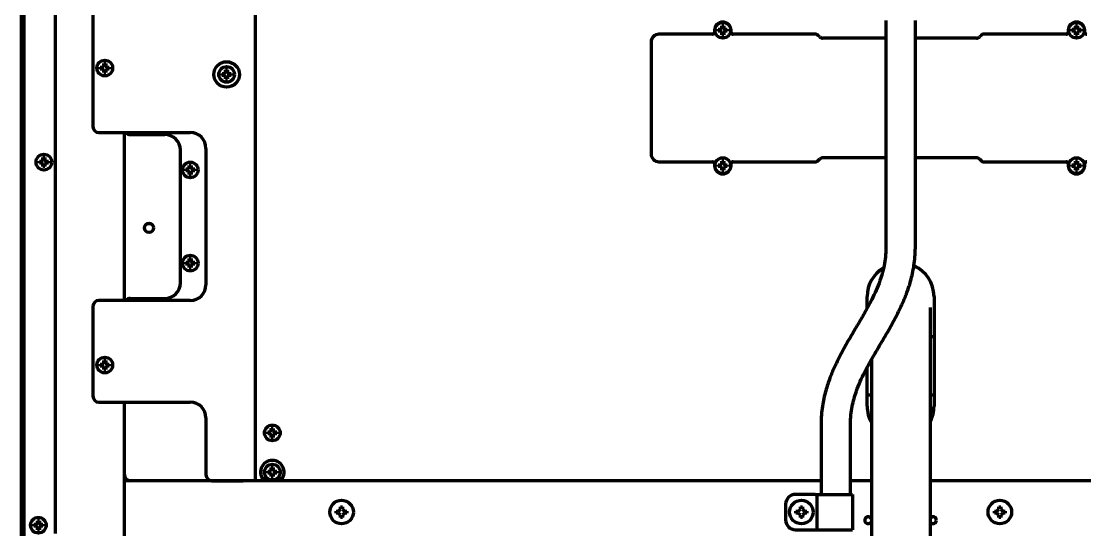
# Model space of a CAD drawing. Header units: inches. Extents: x -2898 to 7248, y 606 to 5598.
# Drawn here: x 2638 to 3179, y 4781 to 5040 of the extents above; entities that cross this region are included whole.
import ezdxf

# ---------------------------------------------------------------- set-up
doc = ezdxf.new("R2010")
doc.units = ezdxf.units.IN

msp = doc.modelspace()

# ---------------------------------------------------------------- linework, layer by layer
at = {"linetype": 'Continuous', "lineweight": 70}
for p, q in [((2756.55, 5428.85), (2756.55, 4805.55)), ((2639.05, 4764.85), (2639.05, 5334.61)), ((2655.05, 4778.68), (2655.05, 5329.53)), ((2637.55, 5081.85), (2637.55, 4595.05)), ((2638.23, 4598.05), (2638.23, 5080.85)), ((2674.05, 5045.73), (2674.05, 4985.89)), ((2990.35, 5035.05), (2990.35, 5034.05)), ((2992.25, 5035.05), (2992.25, 5035.55)), ((2992.25, 5034.55), (2992.25, 5035.05)), ((2996.85, 5035.55), (2996.85, 5035.05)), ((2996.85, 5035.05), (2996.85, 5034.55)), ((2998.75, 5034.05), (2998.75, 5035.05)), ((3170.35, 5035.05), (3170.35, 5034.05)), ((3172.25, 5035.05), (3172.25, 5035.55)), ((3172.25, 5034.55), (3172.25, 5035.05)), ((3176.85, 5035.55), (3176.85, 5035.05)), ((3176.85, 5035.05), (3176.85, 5034.55)), ((3178.75, 5034.05), (3178.75, 5035.05)), ((2958.05, 5029.05), (2958.05, 4972.05)), ((2989.35, 5033.05), (2962.05, 5033.05)), ((3041.72, 5033.05), (2999.75, 5033.05)), ((3043.96, 5031.63), (3043.13, 5032.46)), ((3077.55, 5031.05), (3045.38, 5031.05)), ((3123.72, 5031.05), (3092.55, 5031.05)), ((3125.96, 5032.46), (3125.13, 5031.63)), ((3169.35, 5033.05), (3127.38, 5033.05)), ((2677.75, 5015.81), (2677.75, 5016.31)), ((2677.75, 5015.31), (2677.75, 5015.81)), ((2682.35, 5016.31), (2682.35, 5015.81)), ((2682.35, 5015.81), (2682.35, 5015.31)), ((2739.75, 5012.55), (2739.75, 5013.05)), ((2739.75, 5012.05), (2739.75, 5012.55)), ((2744.35, 5013.05), (2744.35, 5012.55)), ((2744.35, 5012.55), (2744.35, 5012.05)), ((2677.05, 4982.89), (2723.55, 4982.89)), ((2690.05, 4897.4), (2690.05, 4982.9)), ((2693.05, 4981.89), (2710.55, 4981.89)), ((2718.55, 4906.39), (2718.55, 4973.89)), ((2731.55, 4974.89), (2731.55, 4905.39)), ((2646.75, 4967.85), (2646.75, 4968.35)), ((2651.35, 4968.35), (2651.35, 4967.85)), ((3043.13, 4968.63), (3043.96, 4969.46)), ((3077.55, 4970.05), (3045.38, 4970.05)), ((3123.72, 4970.05), (3092.55, 4970.05)), ((3125.13, 4969.46), (3125.96, 4968.63)), ((2646.75, 4967.35), (2646.75, 4967.85)), ((2651.35, 4967.85), (2651.35, 4967.35)), ((2721.25, 4963.89), (2721.25, 4964.39)), ((2721.25, 4963.39), (2721.25, 4963.89)), ((2725.85, 4964.39), (2725.85, 4963.89)), ((2725.85, 4963.89), (2725.85, 4963.39)), ((2962.05, 4968.05), (2989.35, 4968.05)), ((2990.35, 4967.05), (2990.35, 4966.05)), ((2992.25, 4966.05), (2992.25, 4966.55)), ((2992.25, 4965.55), (2992.25, 4966.05)), ((2996.85, 4966.55), (2996.85, 4966.05)), ((2996.85, 4966.05), (2996.85, 4965.55)), ((2998.75, 4966.05), (2998.75, 4967.05)), ((2999.75, 4968.05), (3041.72, 4968.05)), ((3127.38, 4968.05), (3169.35, 4968.05)), ((3170.35, 4967.05), (3170.35, 4966.05)), ((3172.25, 4966.05), (3172.25, 4966.55)), ((3172.25, 4965.55), (3172.25, 4966.05)), ((3176.85, 4966.55), (3176.85, 4966.05)), ((3176.85, 4966.05), (3176.85, 4965.55)), ((3178.75, 4966.05), (3178.75, 4967.05)), ((2721.25, 4916.39), (2721.25, 4916.89)), ((2721.25, 4915.89), (2721.25, 4916.39)), ((2725.85, 4916.89), (2725.85, 4916.39)), ((2725.85, 4916.39), (2725.85, 4915.89)), ((2693.05, 4898.39), (2710.55, 4898.39)), ((3068.05, 4893.56), (3068.05, 4899.44)), ((3102.05, 4899.44), (3102.05, 4843.44)), ((2674.05, 4894.39), (2674.05, 4848.55)), ((2723.55, 4897.39), (2677.05, 4897.39)), ((3100.2, 4848.14), (3100.2, 4893.8)), ((3100.2, 4879.05), (3102.05, 4879.05)), ((3070.2, 4867.16), (3070.2, 4848.14)), ((2677.75, 4864.47), (2677.75, 4864.97)), ((2677.75, 4863.97), (2677.75, 4864.47)), ((2682.35, 4864.97), (2682.35, 4864.47)), ((2682.35, 4864.47), (2682.35, 4863.97)), ((3068.05, 4843.44), (3068.05, 4863.18)), ((2677.05, 4845.55), (2723.55, 4845.55)), ((2690.05, 4763.75), (2690.05, 4845.55)), ((3070.2, 4849.07), (3068.05, 4849.07)), ((3070.2, 4848.14), (3070.2, 4784.06)), ((3102.04, 4849.07), (3100.2, 4849.07)), ((3100.2, 4784.06), (3100.2, 4848.14)), ((2731.55, 4837.55), (2731.55, 4808.55)), ((3044.55, 4834.55), (3044.55, 4798.55)), ((3059.55, 4798.55), (3059.55, 4834.55)), ((2763, 4829.9), (2763, 4830.4)), ((2763, 4829.4), (2763, 4829.9)), ((2767.6, 4830.4), (2767.6, 4829.9)), ((2767.6, 4829.9), (2767.6, 4829.4)), ((2762.9, 4806.7), (2760.22, 4806.7)), ((2763, 4809.9), (2763, 4810.4)), ((2763, 4809.4), (2763, 4809.9)), ((2767.6, 4810.4), (2767.6, 4809.9)), ((2767.6, 4809.9), (2767.6, 4809.4)), ((2770.37, 4806.7), (2767.7, 4806.7)), ((3044.55, 4805.4), (2690.05, 4805.4)), ((2734.55, 4805.55), (2693.05, 4805.55)), ((2734.55, 4805.55), (2750.55, 4805.55)), ((2739.05, 4805.4), (2739.05, 4805.55)), ((2756.55, 4805.55), (2750.55, 4805.55)), ((2761.01, 4805.7), (2769.58, 4805.7)), ((3070.2, 4805.4), (3059.56, 4805.4)), ((3439.84, 4805.4), (3100.19, 4805.4)), ((3041.55, 4798.55), (3031.55, 4798.55)), ((3041.55, 4798.55), (3042.55, 4798.55)), ((3042.55, 4798.55), (3044.55, 4798.55)), ((3042.55, 4780.55), (3042.55, 4798.55)), ((3044.55, 4798.55), (3058.55, 4798.55)), ((3058.55, 4798.55), (3060.55, 4798.55)), ((3060.55, 4798.55), (3060.55, 4780.55)), ((2797.8, 4789.05), (2797.8, 4790.05)), ((2797.8, 4790.05), (2798.99, 4790.05)), ((2798.99, 4790.05), (2800.05, 4791.11)), ((2800.05, 4791.11), (2800.05, 4792.3)), ((2800.05, 4792.3), (2801.05, 4792.3)), ((2801.05, 4792.3), (2801.05, 4791.11)), ((2801.05, 4791.11), (2802.11, 4790.05)), ((2802.11, 4790.05), (2803.3, 4790.05)), ((2803.3, 4790.05), (2803.3, 4789.05)), ((3026.55, 4793.55), (3026.55, 4785.55)), ((3031.8, 4789.05), (3031.8, 4790.05)), ((3031.8, 4790.05), (3032.99, 4790.05)), ((3032.99, 4790.05), (3034.05, 4791.11)), ((3034.05, 4791.11), (3034.05, 4792.3)), ((3034.05, 4792.3), (3035.05, 4792.3)), ((3035.05, 4792.3), (3035.05, 4791.11)), ((3035.05, 4791.11), (3036.11, 4790.05)), ((3036.11, 4790.05), (3037.3, 4790.05)), ((3037.3, 4790.05), (3037.3, 4789.05)), ((3132.8, 4789.05), (3132.8, 4790.05)), ((3132.8, 4790.05), (3133.99, 4790.05)), ((3133.99, 4790.05), (3135.05, 4791.11)), ((3135.05, 4791.11), (3135.05, 4792.3)), ((3135.05, 4792.3), (3136.05, 4792.3)), ((3136.05, 4792.3), (3136.05, 4791.11)), ((3136.05, 4791.11), (3137.11, 4790.05)), ((3137.11, 4790.05), (3138.3, 4790.05)), ((3138.3, 4790.05), (3138.3, 4789.05)), ((2798.99, 4789.05), (2797.8, 4789.05)), ((2800.05, 4787.99), (2798.99, 4789.05)), ((2800.05, 4786.8), (2800.05, 4787.99)), ((2801.05, 4786.8), (2800.05, 4786.8)), ((2802.11, 4789.05), (2801.05, 4787.99)), ((2801.05, 4787.99), (2801.05, 4786.8)), ((2803.3, 4789.05), (2802.11, 4789.05)), ((3032.99, 4789.05), (3031.8, 4789.05)), ((3034.05, 4787.99), (3032.99, 4789.05)), ((3034.05, 4786.8), (3034.05, 4787.99)), ((3035.05, 4786.8), (3034.05, 4786.8)), ((3036.11, 4789.05), (3035.05, 4787.99)), ((3035.05, 4787.99), (3035.05, 4786.8)), ((3037.3, 4789.05), (3036.11, 4789.05)), ((3133.99, 4789.05), (3132.8, 4789.05)), ((3135.05, 4787.99), (3133.99, 4789.05)), ((3135.05, 4786.8), (3135.05, 4787.99)), ((3136.05, 4786.8), (3135.05, 4786.8)), ((3137.11, 4789.05), (3136.05, 4787.99)), ((3136.05, 4787.99), (3136.05, 4786.8)), ((3138.3, 4789.05), (3137.11, 4789.05)), ((2643.95, 4782.85), (2643.95, 4783.35)), ((2643.95, 4782.35), (2643.95, 4782.85)), ((2648.55, 4783.35), (2648.55, 4782.85)), ((2648.55, 4782.85), (2648.55, 4782.35)), ((3031.55, 4780.55), (3041.55, 4780.55)), ((3041.55, 4780.55), (3042.55, 4780.55)), ((3042.55, 4780.55), (3044.55, 4780.55)), ((3044.55, 4780.55), (3058.55, 4780.55)), ((3058.55, 4780.55), (3060.55, 4780.55)), ((3070.2, 4784.06), (3070.2, 4716.31)), ((3100.2, 4716.31), (3100.2, 4784.06))]:
    msp.add_line(p, q, dxfattribs=at)
for centre, radius in [((2994.55, 5035.05), 4), ((3174.55, 5035.05), 4), ((2680.05, 5015.81), 4), ((2742.05, 5012.55), 6.5), ((2742.05, 5012.55), 4), ((2649.05, 4967.85), 4), ((2994.55, 4966.05), 4), ((3174.55, 4966.05), 4), ((2723.55, 4963.89), 4), ((2702.55, 4934.35), 2.35), ((2702.55, 4934.33), 2.25), ((2723.55, 4916.39), 4), ((2680.05, 4864.47), 4), ((2765.3, 4829.9), 4), ((2765.3, 4809.9), 4), ((2800.55, 4789.55), 6), ((3034.55, 4789.55), 6), ((3135.55, 4789.55), 6), ((2646.25, 4782.85), 4)]:
    msp.add_circle(centre, radius, dxfattribs=at)
for centre, radius, start, end in [((2994.55, 5035.05), 4.2, 0, 180), ((3174.55, 5035.05), 4.2, 0, 180), ((2989.35, 5034.05), 1, 270, 0), ((2999.75, 5034.05), 1, 180, 270), ((3169.35, 5034.05), 1, 270, 0), ((3179.75, 5034.05), 1, 180, 270), ((2962.05, 5029.05), 4, 90, 180), ((3041.72, 5031.05), 2, 45, 90), ((3045.38, 5033.05), 2, 225, 270), ((3123.72, 5033.05), 2, 270, 315), ((3127.38, 5031.05), 2, 90, 135), ((2677.05, 4985.89), 3, 180, 270), ((2693.05, 4984.89), 3, 221.8416, 270), ((2710.55, 4973.89), 8, 0, 90), ((2723.55, 4974.89), 8, 0, 90), ((2962.05, 4972.05), 4, 180, 270), ((3041.72, 4970.05), 2, 270, 315), ((3045.38, 4968.05), 2, 90, 135), ((3123.72, 4968.05), 2, 45, 90), ((3127.38, 4970.05), 2, 225, 270), ((2989.35, 4967.05), 1, 0, 90), ((2994.55, 4966.05), 4.2, 180, 0), ((2999.75, 4967.05), 1, 90, 180), ((3169.35, 4967.05), 1, 0, 90), ((3174.55, 4966.05), 4.2, 180, 0), ((3179.75, 4967.05), 1, 90, 180), ((3085.05, 4899.44), 17, 0, 66.3328), ((3085.05, 4899.44), 17, 121.8403, 180), ((2710.55, 4906.39), 8, 270, 0), ((2723.55, 4905.39), 8, 270, 0), ((2693.05, 4895.39), 3, 90, 138.1894), ((2677.05, 4894.39), 3, 90, 180), ((2677.05, 4848.55), 3, 180, 270), ((2723.55, 4837.55), 8, 0, 90), ((3085.05, 4843.44), 17, 180, 209.1291), ((3085.05, 4843.44), 17, 333.0197, 0), ((2765.3, 4809.9), 6, 311.4112, 228.5888), ((2693.05, 4808.55), 3, 180, 270), ((2734.55, 4808.55), 3, 180, 270), ((3031.55, 4793.55), 5, 90, 180), ((3031.55, 4785.55), 5, 180, 270), ((3068.55, 4785.4), 1.75, 19.4681, 340.5319), ((3101.55, 4785.4), 1.75, 0, 140.4844), ((3101.55, 4785.4), 1.75, 219.5156, 0)]:
    msp.add_arc(centre, radius, start, end, dxfattribs=at)
for points, knots in [([(3077.55, 5040.05), (3077.55, 5039.11), (3077.55, 5031.12), (3077.55, 5020.28), (3077.55, 5006.62), (3077.55, 4995.36), (3077.55, 4981.39), (3077.55, 4964.7), (3077.55, 4945.28), (3077.55, 4931.43), (3077.55, 4924.05)], [0, 0, 0, 0, 0.024359, 0.20648, 0.280557, 0.377434, 0.497817, 0.641706, 0.8091, 1, 1, 1, 1]), ([(3092.55, 4924.05), (3092.55, 4932.08), (3092.55, 4946.78), (3092.55, 4966.82), (3092.55, 4982.85), (3092.55, 4995.94), (3092.55, 5007.53), (3092.55, 5022.14), (3092.55, 5033), (3092.55, 5040.05)], [0, 0, 0, 0, 0.20767, 0.380342, 0.518014, 0.622248, 0.719045, 0.81765, 1, 1, 1, 1]), ([(2992.25, 5035.55), (2992.45, 5035.55), (2992.66, 5035.55), (2992.98, 5035.55), (2993.09, 5035.55), (2993.32, 5035.55), (2993.43, 5035.55), (2993.55, 5035.55)], [0, 0, 0, 0, 0.5, 0.5, 0.75, 0.75, 1, 1, 1, 1]), ([(2994.05, 5032.75), (2994.05, 5032.95), (2994.05, 5033.16), (2994.05, 5033.49), (2994.05, 5033.6), (2994.05, 5033.82), (2994.05, 5033.93), (2994.05, 5034.05)], [0, 0, 0, 0, 0.5, 0.5, 0.75, 0.75, 1, 1, 1, 1]), ([(2995.05, 5037.35), (2995.05, 5037.14), (2995.05, 5036.94), (2995.05, 5036.61), (2995.05, 5036.5), (2995.05, 5036.28), (2995.05, 5036.16), (2995.05, 5036.05)], [0, 0, 0, 0, 0.5, 0.5, 0.75, 0.75, 1, 1, 1, 1]), ([(2996.85, 5034.55), (2996.64, 5034.55), (2996.43, 5034.55), (2996.11, 5034.55), (2996, 5034.55), (2995.78, 5034.55), (2995.66, 5034.55), (2995.55, 5034.55)], [0, 0, 0, 0, 0.5, 0.5, 0.75, 0.75, 1, 1, 1, 1]), ([(3172.25, 5035.55), (3172.45, 5035.55), (3172.66, 5035.55), (3172.98, 5035.55), (3173.09, 5035.55), (3173.32, 5035.55), (3173.43, 5035.55), (3173.55, 5035.55)], [0, 0, 0, 0, 0.5, 0.5, 0.75, 0.75, 1, 1, 1, 1]), ([(3174.05, 5032.75), (3174.05, 5032.95), (3174.05, 5033.16), (3174.05, 5033.49), (3174.05, 5033.6), (3174.05, 5033.82), (3174.05, 5033.93), (3174.05, 5034.05)], [0, 0, 0, 0, 0.5, 0.5, 0.75, 0.75, 1, 1, 1, 1]), ([(3175.05, 5037.35), (3175.05, 5037.14), (3175.05, 5036.94), (3175.05, 5036.61), (3175.05, 5036.5), (3175.05, 5036.28), (3175.05, 5036.16), (3175.05, 5036.05)], [0, 0, 0, 0, 0.5, 0.5, 0.75, 0.75, 1, 1, 1, 1]), ([(3176.85, 5034.55), (3176.64, 5034.55), (3176.43, 5034.55), (3176.11, 5034.55), (3176, 5034.55), (3175.78, 5034.55), (3175.66, 5034.55), (3175.55, 5034.55)], [0, 0, 0, 0, 0.5, 0.5, 0.75, 0.75, 1, 1, 1, 1]), ([(2680.55, 5018.11), (2680.55, 5017.9), (2680.55, 5017.7), (2680.55, 5017.37), (2680.55, 5017.26), (2680.55, 5017.04), (2680.55, 5016.92), (2680.55, 5016.81)], [0, 0, 0, 0, 0.5, 0.5, 0.75, 0.75, 1, 1, 1, 1]), ([(2677.75, 5016.31), (2677.95, 5016.31), (2678.16, 5016.31), (2678.48, 5016.31), (2678.59, 5016.31), (2678.82, 5016.31), (2678.93, 5016.31), (2679.05, 5016.31)], [0, 0, 0, 0, 0.5, 0.5, 0.75, 0.75, 1, 1, 1, 1]), ([(2679.55, 5013.51), (2679.55, 5013.71), (2679.55, 5013.92), (2679.55, 5014.25), (2679.55, 5014.36), (2679.55, 5014.58), (2679.55, 5014.69), (2679.55, 5014.81)], [0, 0, 0, 0, 0.5, 0.5, 0.75, 0.75, 1, 1, 1, 1]), ([(2682.35, 5015.31), (2682.14, 5015.31), (2681.93, 5015.31), (2681.61, 5015.31), (2681.5, 5015.31), (2681.28, 5015.31), (2681.16, 5015.31), (2681.05, 5015.31)], [0, 0, 0, 0, 0.5, 0.5, 0.75, 0.75, 1, 1, 1, 1]), ([(2739.75, 5013.05), (2739.95, 5013.05), (2740.16, 5013.05), (2740.48, 5013.05), (2740.59, 5013.05), (2740.82, 5013.05), (2740.93, 5013.05), (2741.05, 5013.05)], [0, 0, 0, 0, 0.5, 0.5, 0.75, 0.75, 1, 1, 1, 1]), ([(2741.55, 5010.25), (2741.55, 5010.45), (2741.55, 5010.66), (2741.55, 5010.99), (2741.55, 5011.1), (2741.55, 5011.32), (2741.55, 5011.43), (2741.55, 5011.55)], [0, 0, 0, 0, 0.5, 0.5, 0.75, 0.75, 1, 1, 1, 1]), ([(2742.55, 5014.85), (2742.55, 5014.64), (2742.55, 5014.44), (2742.55, 5014.11), (2742.55, 5014), (2742.55, 5013.78), (2742.55, 5013.66), (2742.55, 5013.55)], [0, 0, 0, 0, 0.5, 0.5, 0.75, 0.75, 1, 1, 1, 1]), ([(2744.35, 5012.05), (2744.14, 5012.05), (2743.93, 5012.05), (2743.61, 5012.05), (2743.5, 5012.05), (2743.28, 5012.05), (2743.16, 5012.05), (2743.05, 5012.05)], [0, 0, 0, 0, 0.5, 0.5, 0.75, 0.75, 1, 1, 1, 1]), ([(2646.75, 4968.35), (2646.95, 4968.35), (2647.16, 4968.35), (2647.48, 4968.35), (2647.59, 4968.35), (2647.82, 4968.35), (2647.93, 4968.35), (2648.05, 4968.35)], [0, 0, 0, 0, 0.5, 0.5, 0.75, 0.75, 1, 1, 1, 1]), ([(2649.55, 4970.15), (2649.55, 4969.94), (2649.55, 4969.74), (2649.55, 4969.41), (2649.55, 4969.3), (2649.55, 4969.08), (2649.55, 4968.96), (2649.55, 4968.85)], [0, 0, 0, 0, 0.5, 0.5, 0.75, 0.75, 1, 1, 1, 1]), ([(2995.05, 4968.35), (2995.05, 4968.14), (2995.05, 4967.94), (2995.05, 4967.61), (2995.05, 4967.5), (2995.05, 4967.28), (2995.05, 4967.16), (2995.05, 4967.05)], [0, 0, 0, 0, 0.5, 0.5, 0.75, 0.75, 1, 1, 1, 1]), ([(3175.05, 4968.35), (3175.05, 4968.14), (3175.05, 4967.94), (3175.05, 4967.61), (3175.05, 4967.5), (3175.05, 4967.28), (3175.05, 4967.16), (3175.05, 4967.05)], [0, 0, 0, 0, 0.5, 0.5, 0.75, 0.75, 1, 1, 1, 1]), ([(2648.55, 4965.55), (2648.55, 4965.75), (2648.55, 4965.96), (2648.55, 4966.29), (2648.55, 4966.4), (2648.55, 4966.62), (2648.55, 4966.73), (2648.55, 4966.85)], [0, 0, 0, 0, 0.5, 0.5, 0.75, 0.75, 1, 1, 1, 1]), ([(2651.35, 4967.35), (2651.14, 4967.35), (2650.93, 4967.35), (2650.61, 4967.35), (2650.5, 4967.35), (2650.28, 4967.35), (2650.16, 4967.35), (2650.05, 4967.35)], [0, 0, 0, 0, 0.5, 0.5, 0.75, 0.75, 1, 1, 1, 1]), ([(2721.25, 4964.39), (2721.45, 4964.39), (2721.66, 4964.39), (2721.98, 4964.39), (2722.09, 4964.39), (2722.32, 4964.39), (2722.43, 4964.39), (2722.55, 4964.39)], [0, 0, 0, 0, 0.5, 0.5, 0.75, 0.75, 1, 1, 1, 1]), ([(2723.05, 4961.59), (2723.05, 4961.79), (2723.05, 4962), (2723.05, 4962.32), (2723.05, 4962.43), (2723.05, 4962.66), (2723.05, 4962.77), (2723.05, 4962.89)], [0, 0, 0, 0, 0.5, 0.5, 0.75, 0.75, 1, 1, 1, 1]), ([(2724.05, 4966.19), (2724.05, 4965.98), (2724.05, 4965.77), (2724.05, 4965.45), (2724.05, 4965.34), (2724.05, 4965.12), (2724.05, 4965), (2724.05, 4964.89)], [0, 0, 0, 0, 0.5, 0.5, 0.75, 0.75, 1, 1, 1, 1]), ([(2725.85, 4963.39), (2725.64, 4963.39), (2725.43, 4963.39), (2725.11, 4963.39), (2725, 4963.39), (2724.78, 4963.39), (2724.66, 4963.39), (2724.55, 4963.39)], [0, 0, 0, 0, 0.5, 0.5, 0.75, 0.75, 1, 1, 1, 1]), ([(2992.25, 4966.55), (2992.45, 4966.55), (2992.66, 4966.55), (2992.98, 4966.55), (2993.09, 4966.55), (2993.32, 4966.55), (2993.43, 4966.55), (2993.55, 4966.55)], [0, 0, 0, 0, 0.5, 0.5, 0.75, 0.75, 1, 1, 1, 1]), ([(2994.05, 4963.75), (2994.05, 4963.95), (2994.05, 4964.16), (2994.05, 4964.49), (2994.05, 4964.6), (2994.05, 4964.82), (2994.05, 4964.93), (2994.05, 4965.05)], [0, 0, 0, 0, 0.5, 0.5, 0.75, 0.75, 1, 1, 1, 1]), ([(2996.85, 4965.55), (2996.64, 4965.55), (2996.43, 4965.55), (2996.11, 4965.55), (2996, 4965.55), (2995.78, 4965.55), (2995.66, 4965.55), (2995.55, 4965.55)], [0, 0, 0, 0, 0.5, 0.5, 0.75, 0.75, 1, 1, 1, 1]), ([(3172.25, 4966.55), (3172.45, 4966.55), (3172.66, 4966.55), (3172.98, 4966.55), (3173.09, 4966.55), (3173.32, 4966.55), (3173.43, 4966.55), (3173.55, 4966.55)], [0, 0, 0, 0, 0.5, 0.5, 0.75, 0.75, 1, 1, 1, 1]), ([(3174.05, 4963.75), (3174.05, 4963.95), (3174.05, 4964.16), (3174.05, 4964.49), (3174.05, 4964.6), (3174.05, 4964.82), (3174.05, 4964.93), (3174.05, 4965.05)], [0, 0, 0, 0, 0.5, 0.5, 0.75, 0.75, 1, 1, 1, 1]), ([(3176.85, 4965.55), (3176.64, 4965.55), (3176.43, 4965.55), (3176.11, 4965.55), (3176, 4965.55), (3175.78, 4965.55), (3175.66, 4965.55), (3175.55, 4965.55)], [0, 0, 0, 0, 0.5, 0.5, 0.75, 0.75, 1, 1, 1, 1]), ([(3077.55, 4924.05), (3077.52, 4921.03), (3076.98, 4915.4), (3074.42, 4906.56), (3070.75, 4898.35), (3066.65, 4890.86), (3063.01, 4884.65), (3059.8, 4879.25), (3056.83, 4874.09), (3054, 4868.88), (3051.37, 4863.51), (3048.91, 4857.63), (3046.71, 4851.05), (3045, 4843.22), (3044.57, 4837.57), (3044.55, 4834.55)], [0, 0, 0, 0, 0.090672, 0.172799, 0.282018, 0.37132, 0.441634, 0.509417, 0.569443, 0.629239, 0.695141, 0.755882, 0.826946, 0.908835, 1, 1, 1, 1]), ([(3059.55, 4834.55), (3059.58, 4837.57), (3060.11, 4843.19), (3062.67, 4852.03), (3066.35, 4860.25), (3070.45, 4867.73), (3074.09, 4873.94), (3077.29, 4879.34), (3080.27, 4884.51), (3083.09, 4889.72), (3085.72, 4895.09), (3088.18, 4900.97), (3090.38, 4907.55), (3092.09, 4915.38), (3092.52, 4921.03), (3092.55, 4924.05)], [0, 0, 0, 0, 0.090672, 0.172799, 0.282018, 0.37132, 0.441634, 0.509417, 0.569443, 0.629239, 0.695141, 0.755882, 0.826946, 0.908835, 1, 1, 1, 1]), ([(2721.25, 4916.89), (2721.45, 4916.89), (2721.66, 4916.89), (2721.98, 4916.89), (2722.09, 4916.89), (2722.32, 4916.89), (2722.43, 4916.89), (2722.55, 4916.89)], [0, 0, 0, 0, 0.5, 0.5, 0.75, 0.75, 1, 1, 1, 1]), ([(2723.05, 4914.09), (2723.05, 4914.29), (2723.05, 4914.5), (2723.05, 4914.83), (2723.05, 4914.94), (2723.05, 4915.16), (2723.05, 4915.27), (2723.05, 4915.39)], [0, 0, 0, 0, 0.5, 0.5, 0.75, 0.75, 1, 1, 1, 1]), ([(2724.05, 4918.69), (2724.05, 4918.48), (2724.05, 4918.28), (2724.05, 4917.95), (2724.05, 4917.84), (2724.05, 4917.62), (2724.05, 4917.5), (2724.05, 4917.39)], [0, 0, 0, 0, 0.5, 0.5, 0.75, 0.75, 1, 1, 1, 1]), ([(2725.85, 4915.89), (2725.64, 4915.89), (2725.43, 4915.89), (2725.11, 4915.89), (2725, 4915.89), (2724.78, 4915.89), (2724.66, 4915.89), (2724.55, 4915.89)], [0, 0, 0, 0, 0.5, 0.5, 0.75, 0.75, 1, 1, 1, 1]), ([(2680.55, 4866.77), (2680.55, 4866.56), (2680.55, 4866.36), (2680.55, 4866.03), (2680.55, 4865.92), (2680.55, 4865.7), (2680.55, 4865.58), (2680.55, 4865.47)], [0, 0, 0, 0, 0.5, 0.5, 0.75, 0.75, 1, 1, 1, 1]), ([(2677.75, 4864.97), (2677.95, 4864.97), (2678.16, 4864.97), (2678.48, 4864.97), (2678.59, 4864.97), (2678.82, 4864.97), (2678.93, 4864.97), (2679.05, 4864.97)], [0, 0, 0, 0, 0.5, 0.5, 0.75, 0.75, 1, 1, 1, 1]), ([(2679.55, 4862.17), (2679.55, 4862.37), (2679.55, 4862.58), (2679.55, 4862.91), (2679.55, 4863.02), (2679.55, 4863.24), (2679.55, 4863.35), (2679.55, 4863.47)], [0, 0, 0, 0, 0.5, 0.5, 0.75, 0.75, 1, 1, 1, 1]), ([(2682.35, 4863.97), (2682.14, 4863.97), (2681.93, 4863.97), (2681.61, 4863.97), (2681.5, 4863.97), (2681.28, 4863.97), (2681.16, 4863.97), (2681.05, 4863.97)], [0, 0, 0, 0, 0.5, 0.5, 0.75, 0.75, 1, 1, 1, 1]), ([(2763, 4830.4), (2763.2, 4830.4), (2763.41, 4830.4), (2763.73, 4830.4), (2763.84, 4830.4), (2764.07, 4830.4), (2764.18, 4830.4), (2764.3, 4830.4)], [0, 0, 0, 0, 0.5, 0.5, 0.75, 0.75, 1, 1, 1, 1]), ([(2764.8, 4827.6), (2764.8, 4827.8), (2764.8, 4828.01), (2764.8, 4828.34), (2764.8, 4828.45), (2764.8, 4828.67), (2764.8, 4828.78), (2764.8, 4828.9)], [0, 0, 0, 0, 0.5, 0.5, 0.75, 0.75, 1, 1, 1, 1]), ([(2765.8, 4832.2), (2765.8, 4831.99), (2765.8, 4831.79), (2765.8, 4831.46), (2765.8, 4831.35), (2765.8, 4831.13), (2765.8, 4831.01), (2765.8, 4830.9)], [0, 0, 0, 0, 0.5, 0.5, 0.75, 0.75, 1, 1, 1, 1]), ([(2767.6, 4829.4), (2767.39, 4829.4), (2767.18, 4829.4), (2766.86, 4829.4), (2766.75, 4829.4), (2766.53, 4829.4), (2766.41, 4829.4), (2766.3, 4829.4)], [0, 0, 0, 0, 0.5, 0.5, 0.75, 0.75, 1, 1, 1, 1]), ([(2765.8, 4812.2), (2765.8, 4811.99), (2765.8, 4811.79), (2765.8, 4811.46), (2765.8, 4811.35), (2765.8, 4811.13), (2765.8, 4811.01), (2765.8, 4810.9)], [0, 0, 0, 0, 0.5, 0.5, 0.75, 0.75, 1, 1, 1, 1]), ([(2763, 4810.4), (2763.2, 4810.4), (2763.41, 4810.4), (2763.73, 4810.4), (2763.84, 4810.4), (2764.07, 4810.4), (2764.18, 4810.4), (2764.3, 4810.4)], [0, 0, 0, 0, 0.5, 0.5, 0.75, 0.75, 1, 1, 1, 1]), ([(2764.8, 4807.6), (2764.8, 4807.8), (2764.8, 4808.01), (2764.8, 4808.34), (2764.8, 4808.45), (2764.8, 4808.67), (2764.8, 4808.78), (2764.8, 4808.9)], [0, 0, 0, 0, 0.5, 0.5, 0.75, 0.75, 1, 1, 1, 1]), ([(2767.6, 4809.4), (2767.39, 4809.4), (2767.18, 4809.4), (2766.86, 4809.4), (2766.75, 4809.4), (2766.53, 4809.4), (2766.41, 4809.4), (2766.3, 4809.4)], [0, 0, 0, 0, 0.5, 0.5, 0.75, 0.75, 1, 1, 1, 1]), ([(2646.75, 4785.15), (2646.75, 4784.94), (2646.75, 4784.74), (2646.75, 4784.41), (2646.75, 4784.3), (2646.75, 4784.08), (2646.75, 4783.96), (2646.75, 4783.85)], [0, 0, 0, 0, 0.5, 0.5, 0.75, 0.75, 1, 1, 1, 1]), ([(2643.95, 4783.35), (2644.15, 4783.35), (2644.36, 4783.35), (2644.68, 4783.35), (2644.79, 4783.35), (2645.02, 4783.35), (2645.13, 4783.35), (2645.25, 4783.35)], [0, 0, 0, 0, 0.5, 0.5, 0.75, 0.75, 1, 1, 1, 1]), ([(2645.75, 4780.55), (2645.75, 4780.75), (2645.75, 4780.96), (2645.75, 4781.29), (2645.75, 4781.4), (2645.75, 4781.62), (2645.75, 4781.73), (2645.75, 4781.85)], [0, 0, 0, 0, 0.5, 0.5, 0.75, 0.75, 1, 1, 1, 1]), ([(2648.55, 4782.35), (2648.34, 4782.35), (2648.13, 4782.35), (2647.81, 4782.35), (2647.7, 4782.35), (2647.48, 4782.35), (2647.36, 4782.35), (2647.25, 4782.35)], [0, 0, 0, 0, 0.5, 0.5, 0.75, 0.75, 1, 1, 1, 1])]:
    msp.add_open_spline(points, degree=3, knots=knots, dxfattribs=at)
for points in [[(2993.55, 5034.55), (2993.49, 5034.55), (2993.38, 5034.55), (2993.22, 5034.55), (2993.06, 5034.55), (2992.91, 5034.55), (2992.76, 5034.55), (2992.6, 5034.55), (2992.43, 5034.55), (2992.31, 5034.55), (2992.25, 5034.55)], [(2993.55, 5035.55), (2993.57, 5035.57), (2993.62, 5035.62), (2993.69, 5035.69), (2993.76, 5035.76), (2993.83, 5035.83), (2993.9, 5035.9), (2993.98, 5035.98), (2994.02, 5036.02), (2994.05, 5036.05)], [(2994.05, 5034.05), (2994.02, 5034.07), (2993.97, 5034.12), (2993.9, 5034.2), (2993.82, 5034.27), (2993.75, 5034.34), (2993.68, 5034.41), (2993.62, 5034.48), (2993.57, 5034.52), (2993.55, 5034.55)], [(2994.05, 5036.05), (2994.05, 5036.1), (2994.05, 5036.21), (2994.05, 5036.37), (2994.05, 5036.53), (2994.05, 5036.69), (2994.05, 5036.84), (2994.05, 5036.99), (2994.05, 5037.16), (2994.05, 5037.28), (2994.05, 5037.35)], [(2994.05, 5037.35), (2994.21, 5037.35), (2994.55, 5037.35), (2994.88, 5037.35), (2995.05, 5037.35)], [(2995.05, 5036.05), (2995.07, 5036.02), (2995.12, 5035.97), (2995.2, 5035.9), (2995.27, 5035.83), (2995.34, 5035.75), (2995.41, 5035.69), (2995.48, 5035.62), (2995.52, 5035.57), (2995.55, 5035.55)], [(2995.55, 5034.55), (2995.52, 5034.52), (2995.48, 5034.48), (2995.4, 5034.41), (2995.33, 5034.33), (2995.26, 5034.26), (2995.19, 5034.19), (2995.12, 5034.12), (2995.07, 5034.07), (2995.05, 5034.05)], [(2995.05, 5034.05), (2995.05, 5033.99), (2995.05, 5033.89), (2995.05, 5033.72), (2995.05, 5033.56), (2995.05, 5033.41), (2995.05, 5033.26), (2995.05, 5033.1), (2995.05, 5032.93), (2995.05, 5032.81), (2995.05, 5032.75)], [(2995.55, 5035.55), (2995.6, 5035.55), (2995.71, 5035.55), (2995.87, 5035.55), (2996.03, 5035.55), (2996.19, 5035.55), (2996.34, 5035.55), (2996.49, 5035.55), (2996.66, 5035.55), (2996.78, 5035.55), (2996.85, 5035.55)], [(3173.55, 5034.55), (3173.49, 5034.55), (3173.38, 5034.55), (3173.22, 5034.55), (3173.06, 5034.55), (3172.91, 5034.55), (3172.76, 5034.55), (3172.6, 5034.55), (3172.43, 5034.55), (3172.31, 5034.55), (3172.25, 5034.55)], [(3173.55, 5035.55), (3173.57, 5035.57), (3173.62, 5035.62), (3173.69, 5035.69), (3173.76, 5035.76), (3173.83, 5035.83), (3173.9, 5035.9), (3173.98, 5035.98), (3174.02, 5036.02), (3174.05, 5036.05)], [(3174.05, 5034.05), (3174.02, 5034.07), (3173.97, 5034.12), (3173.9, 5034.2), (3173.82, 5034.27), (3173.75, 5034.34), (3173.68, 5034.41), (3173.62, 5034.48), (3173.57, 5034.52), (3173.55, 5034.55)], [(3174.05, 5036.05), (3174.05, 5036.1), (3174.05, 5036.21), (3174.05, 5036.37), (3174.05, 5036.53), (3174.05, 5036.69), (3174.05, 5036.84), (3174.05, 5036.99), (3174.05, 5037.16), (3174.05, 5037.28), (3174.05, 5037.35)], [(3174.05, 5037.35), (3174.21, 5037.35), (3174.55, 5037.35), (3174.88, 5037.35), (3175.05, 5037.35)], [(3175.05, 5036.05), (3175.07, 5036.02), (3175.12, 5035.97), (3175.2, 5035.9), (3175.27, 5035.83), (3175.34, 5035.75), (3175.41, 5035.69), (3175.48, 5035.62), (3175.52, 5035.57), (3175.55, 5035.55)], [(3175.55, 5034.55), (3175.52, 5034.52), (3175.48, 5034.48), (3175.4, 5034.41), (3175.33, 5034.33), (3175.26, 5034.26), (3175.19, 5034.19), (3175.12, 5034.12), (3175.07, 5034.07), (3175.05, 5034.05)], [(3175.05, 5034.05), (3175.05, 5033.99), (3175.05, 5033.89), (3175.05, 5033.72), (3175.05, 5033.56), (3175.05, 5033.41), (3175.05, 5033.26), (3175.05, 5033.1), (3175.05, 5032.93), (3175.05, 5032.81), (3175.05, 5032.75)], [(3175.55, 5035.55), (3175.6, 5035.55), (3175.71, 5035.55), (3175.87, 5035.55), (3176.03, 5035.55), (3176.19, 5035.55), (3176.34, 5035.55), (3176.49, 5035.55), (3176.66, 5035.55), (3176.78, 5035.55), (3176.85, 5035.55)], [(2995.05, 5032.75), (2994.88, 5032.75), (2994.55, 5032.75), (2994.21, 5032.75), (2994.05, 5032.75)], [(3175.05, 5032.75), (3174.88, 5032.75), (3174.55, 5032.75), (3174.21, 5032.75), (3174.05, 5032.75)], [(2679.55, 5016.81), (2679.55, 5016.86), (2679.55, 5016.97), (2679.55, 5017.13), (2679.55, 5017.29), (2679.55, 5017.45), (2679.55, 5017.6), (2679.55, 5017.75), (2679.55, 5017.92), (2679.55, 5018.04), (2679.55, 5018.11)], [(2679.55, 5018.11), (2679.71, 5018.11), (2680.05, 5018.11), (2680.38, 5018.11), (2680.55, 5018.11)], [(2679.05, 5015.31), (2678.99, 5015.31), (2678.88, 5015.31), (2678.72, 5015.31), (2678.56, 5015.31), (2678.41, 5015.31), (2678.26, 5015.31), (2678.1, 5015.31), (2677.93, 5015.31), (2677.81, 5015.31), (2677.75, 5015.31)], [(2679.05, 5016.31), (2679.07, 5016.33), (2679.12, 5016.38), (2679.19, 5016.45), (2679.26, 5016.52), (2679.33, 5016.59), (2679.4, 5016.66), (2679.48, 5016.74), (2679.52, 5016.78), (2679.55, 5016.81)], [(2679.55, 5014.81), (2679.52, 5014.83), (2679.47, 5014.89), (2679.4, 5014.96), (2679.32, 5015.03), (2679.25, 5015.1), (2679.18, 5015.17), (2679.12, 5015.24), (2679.07, 5015.28), (2679.05, 5015.31)], [(2680.55, 5013.51), (2680.38, 5013.51), (2680.05, 5013.51), (2679.71, 5013.51), (2679.55, 5013.51)], [(2680.55, 5016.81), (2680.57, 5016.78), (2680.62, 5016.73), (2680.7, 5016.66), (2680.77, 5016.59), (2680.84, 5016.51), (2680.91, 5016.45), (2680.98, 5016.38), (2681.02, 5016.33), (2681.05, 5016.31)], [(2681.05, 5015.31), (2681.02, 5015.28), (2680.98, 5015.24), (2680.9, 5015.17), (2680.83, 5015.09), (2680.76, 5015.02), (2680.69, 5014.95), (2680.62, 5014.88), (2680.57, 5014.83), (2680.55, 5014.81)], [(2680.55, 5014.81), (2680.55, 5014.75), (2680.55, 5014.65), (2680.55, 5014.48), (2680.55, 5014.32), (2680.55, 5014.17), (2680.55, 5014.02), (2680.55, 5013.86), (2680.55, 5013.7), (2680.55, 5013.57), (2680.55, 5013.51)], [(2681.05, 5016.31), (2681.1, 5016.31), (2681.21, 5016.31), (2681.37, 5016.31), (2681.53, 5016.31), (2681.69, 5016.31), (2681.84, 5016.31), (2681.99, 5016.31), (2682.16, 5016.31), (2682.28, 5016.31), (2682.35, 5016.31)], [(2741.05, 5012.05), (2740.99, 5012.05), (2740.88, 5012.05), (2740.72, 5012.05), (2740.56, 5012.05), (2740.41, 5012.05), (2740.26, 5012.05), (2740.1, 5012.05), (2739.93, 5012.05), (2739.81, 5012.05), (2739.75, 5012.05)], [(2741.05, 5013.05), (2741.07, 5013.07), (2741.12, 5013.12), (2741.19, 5013.19), (2741.26, 5013.26), (2741.33, 5013.33), (2741.4, 5013.4), (2741.48, 5013.48), (2741.52, 5013.52), (2741.55, 5013.55)], [(2741.55, 5011.55), (2741.52, 5011.57), (2741.47, 5011.63), (2741.4, 5011.7), (2741.32, 5011.77), (2741.25, 5011.84), (2741.18, 5011.91), (2741.12, 5011.98), (2741.07, 5012.02), (2741.05, 5012.05)], [(2741.55, 5013.55), (2741.55, 5013.6), (2741.55, 5013.71), (2741.55, 5013.87), (2741.55, 5014.03), (2741.55, 5014.19), (2741.55, 5014.34), (2741.55, 5014.49), (2741.55, 5014.66), (2741.55, 5014.78), (2741.55, 5014.85)], [(2741.55, 5014.85), (2741.71, 5014.85), (2742.05, 5014.85), (2742.38, 5014.85), (2742.55, 5014.85)], [(2742.55, 5013.55), (2742.57, 5013.52), (2742.62, 5013.47), (2742.7, 5013.4), (2742.77, 5013.33), (2742.84, 5013.25), (2742.91, 5013.19), (2742.98, 5013.12), (2743.02, 5013.07), (2743.05, 5013.05)], [(2743.05, 5012.05), (2743.02, 5012.02), (2742.98, 5011.98), (2742.9, 5011.91), (2742.83, 5011.83), (2742.76, 5011.76), (2742.69, 5011.69), (2742.62, 5011.62), (2742.57, 5011.57), (2742.55, 5011.55)], [(2742.55, 5011.55), (2742.55, 5011.49), (2742.55, 5011.39), (2742.55, 5011.22), (2742.55, 5011.06), (2742.55, 5010.91), (2742.55, 5010.76), (2742.55, 5010.6), (2742.55, 5010.44), (2742.55, 5010.31), (2742.55, 5010.25)], [(2743.05, 5013.05), (2743.1, 5013.05), (2743.21, 5013.05), (2743.37, 5013.05), (2743.53, 5013.05), (2743.69, 5013.05), (2743.84, 5013.05), (2743.99, 5013.05), (2744.16, 5013.05), (2744.28, 5013.05), (2744.35, 5013.05)], [(2742.55, 5010.25), (2742.38, 5010.25), (2742.05, 5010.25), (2741.71, 5010.25), (2741.55, 5010.25)], [(2648.05, 4968.35), (2648.07, 4968.37), (2648.12, 4968.42), (2648.19, 4968.49), (2648.26, 4968.56), (2648.33, 4968.63), (2648.4, 4968.7), (2648.48, 4968.78), (2648.52, 4968.82), (2648.55, 4968.85)], [(2648.55, 4968.85), (2648.55, 4968.9), (2648.55, 4969.01), (2648.55, 4969.17), (2648.55, 4969.33), (2648.55, 4969.49), (2648.55, 4969.64), (2648.55, 4969.79), (2648.55, 4969.96), (2648.55, 4970.08), (2648.55, 4970.15)], [(2648.55, 4970.15), (2648.71, 4970.15), (2649.05, 4970.15), (2649.38, 4970.15), (2649.55, 4970.15)], [(2649.55, 4968.85), (2649.57, 4968.82), (2649.62, 4968.77), (2649.7, 4968.7), (2649.77, 4968.63), (2649.84, 4968.55), (2649.91, 4968.49), (2649.98, 4968.42), (2650.02, 4968.37), (2650.05, 4968.35)], [(2650.05, 4968.35), (2650.1, 4968.35), (2650.21, 4968.35), (2650.37, 4968.35), (2650.53, 4968.35), (2650.69, 4968.35), (2650.84, 4968.35), (2650.99, 4968.35), (2651.16, 4968.35), (2651.28, 4968.35), (2651.35, 4968.35)], [(2994.05, 4967.05), (2994.05, 4967.1), (2994.05, 4967.21), (2994.05, 4967.37), (2994.05, 4967.53), (2994.05, 4967.69), (2994.05, 4967.84), (2994.05, 4967.99), (2994.05, 4968.16), (2994.05, 4968.28), (2994.05, 4968.35)], [(2994.05, 4968.35), (2994.21, 4968.35), (2994.55, 4968.35), (2994.88, 4968.35), (2995.05, 4968.35)], [(3174.05, 4967.05), (3174.05, 4967.1), (3174.05, 4967.21), (3174.05, 4967.37), (3174.05, 4967.53), (3174.05, 4967.69), (3174.05, 4967.84), (3174.05, 4967.99), (3174.05, 4968.16), (3174.05, 4968.28), (3174.05, 4968.35)], [(3174.05, 4968.35), (3174.21, 4968.35), (3174.55, 4968.35), (3174.88, 4968.35), (3175.05, 4968.35)], [(2648.05, 4967.35), (2647.99, 4967.35), (2647.88, 4967.35), (2647.72, 4967.35), (2647.56, 4967.35), (2647.41, 4967.35), (2647.26, 4967.35), (2647.1, 4967.35), (2646.93, 4967.35), (2646.81, 4967.35), (2646.75, 4967.35)], [(2648.55, 4966.85), (2648.52, 4966.87), (2648.47, 4966.93), (2648.4, 4967), (2648.32, 4967.07), (2648.25, 4967.14), (2648.18, 4967.21), (2648.12, 4967.28), (2648.07, 4967.32), (2648.05, 4967.35)], [(2649.55, 4965.55), (2649.38, 4965.55), (2649.05, 4965.55), (2648.71, 4965.55), (2648.55, 4965.55)], [(2650.05, 4967.35), (2650.02, 4967.32), (2649.98, 4967.28), (2649.9, 4967.21), (2649.83, 4967.13), (2649.76, 4967.06), (2649.69, 4966.99), (2649.62, 4966.92), (2649.57, 4966.87), (2649.55, 4966.85)], [(2649.55, 4966.85), (2649.55, 4966.79), (2649.55, 4966.69), (2649.55, 4966.52), (2649.55, 4966.36), (2649.55, 4966.21), (2649.55, 4966.06), (2649.55, 4965.9), (2649.55, 4965.74), (2649.55, 4965.61), (2649.55, 4965.55)], [(2722.55, 4963.39), (2722.49, 4963.39), (2722.38, 4963.39), (2722.22, 4963.39), (2722.06, 4963.39), (2721.91, 4963.39), (2721.76, 4963.39), (2721.6, 4963.39), (2721.43, 4963.39), (2721.31, 4963.39), (2721.25, 4963.39)], [(2722.55, 4964.39), (2722.57, 4964.41), (2722.62, 4964.46), (2722.69, 4964.53), (2722.76, 4964.6), (2722.83, 4964.67), (2722.9, 4964.74), (2722.98, 4964.82), (2723.02, 4964.86), (2723.05, 4964.89)], [(2723.05, 4962.89), (2723.02, 4962.91), (2722.97, 4962.96), (2722.9, 4963.04), (2722.82, 4963.11), (2722.75, 4963.18), (2722.68, 4963.25), (2722.62, 4963.32), (2722.57, 4963.36), (2722.55, 4963.39)], [(2723.05, 4964.89), (2723.05, 4964.94), (2723.05, 4965.05), (2723.05, 4965.21), (2723.05, 4965.37), (2723.05, 4965.52), (2723.05, 4965.68), (2723.05, 4965.83), (2723.05, 4966), (2723.05, 4966.12), (2723.05, 4966.19)], [(2723.05, 4966.19), (2723.21, 4966.19), (2723.55, 4966.19), (2723.88, 4966.19), (2724.05, 4966.19)], [(2724.05, 4964.89), (2724.07, 4964.86), (2724.12, 4964.81), (2724.2, 4964.74), (2724.27, 4964.66), (2724.34, 4964.59), (2724.41, 4964.52), (2724.48, 4964.46), (2724.52, 4964.41), (2724.55, 4964.39)], [(2724.55, 4963.39), (2724.52, 4963.36), (2724.48, 4963.32), (2724.4, 4963.24), (2724.33, 4963.17), (2724.26, 4963.1), (2724.19, 4963.03), (2724.12, 4962.96), (2724.07, 4962.91), (2724.05, 4962.89)], [(2724.05, 4962.89), (2724.05, 4962.83), (2724.05, 4962.72), (2724.05, 4962.56), (2724.05, 4962.4), (2724.05, 4962.25), (2724.05, 4962.1), (2724.05, 4961.94), (2724.05, 4961.77), (2724.05, 4961.65), (2724.05, 4961.59)], [(2724.55, 4964.39), (2724.6, 4964.39), (2724.71, 4964.39), (2724.87, 4964.39), (2725.03, 4964.39), (2725.19, 4964.39), (2725.34, 4964.39), (2725.49, 4964.39), (2725.66, 4964.39), (2725.78, 4964.39), (2725.85, 4964.39)], [(2993.55, 4965.55), (2993.49, 4965.55), (2993.38, 4965.55), (2993.22, 4965.55), (2993.06, 4965.55), (2992.91, 4965.55), (2992.76, 4965.55), (2992.6, 4965.55), (2992.43, 4965.55), (2992.31, 4965.55), (2992.25, 4965.55)], [(2993.55, 4966.55), (2993.57, 4966.57), (2993.62, 4966.62), (2993.69, 4966.69), (2993.76, 4966.76), (2993.83, 4966.83), (2993.9, 4966.9), (2993.98, 4966.98), (2994.02, 4967.02), (2994.05, 4967.05)], [(2994.05, 4965.05), (2994.02, 4965.07), (2993.97, 4965.12), (2993.9, 4965.2), (2993.82, 4965.27), (2993.75, 4965.34), (2993.68, 4965.41), (2993.62, 4965.48), (2993.57, 4965.52), (2993.55, 4965.55)], [(2995.05, 4963.75), (2994.88, 4963.75), (2994.55, 4963.75), (2994.21, 4963.75), (2994.05, 4963.75)], [(2995.05, 4967.05), (2995.07, 4967.02), (2995.12, 4966.97), (2995.2, 4966.9), (2995.27, 4966.83), (2995.34, 4966.75), (2995.41, 4966.69), (2995.48, 4966.62), (2995.52, 4966.57), (2995.55, 4966.55)], [(2995.55, 4965.55), (2995.52, 4965.52), (2995.48, 4965.48), (2995.4, 4965.41), (2995.33, 4965.33), (2995.26, 4965.26), (2995.19, 4965.19), (2995.12, 4965.12), (2995.07, 4965.07), (2995.05, 4965.05)], [(2995.05, 4965.05), (2995.05, 4964.99), (2995.05, 4964.89), (2995.05, 4964.72), (2995.05, 4964.56), (2995.05, 4964.41), (2995.05, 4964.26), (2995.05, 4964.1), (2995.05, 4963.93), (2995.05, 4963.81), (2995.05, 4963.75)], [(2995.55, 4966.55), (2995.6, 4966.55), (2995.71, 4966.55), (2995.87, 4966.55), (2996.03, 4966.55), (2996.19, 4966.55), (2996.34, 4966.55), (2996.49, 4966.55), (2996.66, 4966.55), (2996.78, 4966.55), (2996.85, 4966.55)], [(3173.55, 4965.55), (3173.49, 4965.55), (3173.38, 4965.55), (3173.22, 4965.55), (3173.06, 4965.55), (3172.91, 4965.55), (3172.76, 4965.55), (3172.6, 4965.55), (3172.43, 4965.55), (3172.31, 4965.55), (3172.25, 4965.55)], [(3173.55, 4966.55), (3173.57, 4966.57), (3173.62, 4966.62), (3173.69, 4966.69), (3173.76, 4966.76), (3173.83, 4966.83), (3173.9, 4966.9), (3173.98, 4966.98), (3174.02, 4967.02), (3174.05, 4967.05)], [(3174.05, 4965.05), (3174.02, 4965.07), (3173.97, 4965.12), (3173.9, 4965.2), (3173.82, 4965.27), (3173.75, 4965.34), (3173.68, 4965.41), (3173.62, 4965.48), (3173.57, 4965.52), (3173.55, 4965.55)], [(3175.05, 4963.75), (3174.88, 4963.75), (3174.55, 4963.75), (3174.21, 4963.75), (3174.05, 4963.75)], [(3175.05, 4967.05), (3175.07, 4967.02), (3175.12, 4966.97), (3175.2, 4966.9), (3175.27, 4966.83), (3175.34, 4966.75), (3175.41, 4966.69), (3175.48, 4966.62), (3175.52, 4966.57), (3175.55, 4966.55)], [(3175.55, 4965.55), (3175.52, 4965.52), (3175.48, 4965.48), (3175.4, 4965.41), (3175.33, 4965.33), (3175.26, 4965.26), (3175.19, 4965.19), (3175.12, 4965.12), (3175.07, 4965.07), (3175.05, 4965.05)], [(3175.05, 4965.05), (3175.05, 4964.99), (3175.05, 4964.89), (3175.05, 4964.72), (3175.05, 4964.56), (3175.05, 4964.41), (3175.05, 4964.26), (3175.05, 4964.1), (3175.05, 4963.93), (3175.05, 4963.81), (3175.05, 4963.75)], [(3175.55, 4966.55), (3175.6, 4966.55), (3175.71, 4966.55), (3175.87, 4966.55), (3176.03, 4966.55), (3176.19, 4966.55), (3176.34, 4966.55), (3176.49, 4966.55), (3176.66, 4966.55), (3176.78, 4966.55), (3176.85, 4966.55)], [(2724.05, 4961.59), (2723.88, 4961.59), (2723.55, 4961.59), (2723.21, 4961.59), (2723.05, 4961.59)], [(2722.55, 4915.89), (2722.49, 4915.89), (2722.38, 4915.89), (2722.22, 4915.89), (2722.06, 4915.89), (2721.91, 4915.89), (2721.76, 4915.89), (2721.6, 4915.89), (2721.43, 4915.89), (2721.31, 4915.89), (2721.25, 4915.89)], [(2722.55, 4916.89), (2722.57, 4916.91), (2722.62, 4916.96), (2722.69, 4917.03), (2722.76, 4917.1), (2722.83, 4917.17), (2722.9, 4917.24), (2722.98, 4917.32), (2723.02, 4917.36), (2723.05, 4917.39)], [(2723.05, 4915.39), (2723.02, 4915.41), (2722.97, 4915.47), (2722.9, 4915.54), (2722.82, 4915.61), (2722.75, 4915.68), (2722.68, 4915.75), (2722.62, 4915.82), (2722.57, 4915.86), (2722.55, 4915.89)], [(2723.05, 4917.39), (2723.05, 4917.44), (2723.05, 4917.55), (2723.05, 4917.71), (2723.05, 4917.87), (2723.05, 4918.03), (2723.05, 4918.18), (2723.05, 4918.33), (2723.05, 4918.5), (2723.05, 4918.62), (2723.05, 4918.69)], [(2723.05, 4918.69), (2723.21, 4918.69), (2723.55, 4918.69), (2723.88, 4918.69), (2724.05, 4918.69)], [(2724.05, 4917.39), (2724.07, 4917.36), (2724.12, 4917.31), (2724.2, 4917.24), (2724.27, 4917.17), (2724.34, 4917.09), (2724.41, 4917.03), (2724.48, 4916.96), (2724.52, 4916.91), (2724.55, 4916.89)], [(2724.55, 4915.89), (2724.52, 4915.86), (2724.48, 4915.82), (2724.4, 4915.75), (2724.33, 4915.67), (2724.26, 4915.6), (2724.19, 4915.53), (2724.12, 4915.46), (2724.07, 4915.41), (2724.05, 4915.39)], [(2724.05, 4915.39), (2724.05, 4915.33), (2724.05, 4915.23), (2724.05, 4915.06), (2724.05, 4914.9), (2724.05, 4914.75), (2724.05, 4914.6), (2724.05, 4914.44), (2724.05, 4914.28), (2724.05, 4914.15), (2724.05, 4914.09)], [(2724.55, 4916.89), (2724.6, 4916.89), (2724.71, 4916.89), (2724.87, 4916.89), (2725.03, 4916.89), (2725.19, 4916.89), (2725.34, 4916.89), (2725.49, 4916.89), (2725.66, 4916.89), (2725.78, 4916.89), (2725.85, 4916.89)], [(2724.05, 4914.09), (2723.88, 4914.09), (2723.55, 4914.09), (2723.21, 4914.09), (2723.05, 4914.09)], [(2679.05, 4864.97), (2679.07, 4864.99), (2679.12, 4865.04), (2679.19, 4865.11), (2679.26, 4865.18), (2679.33, 4865.25), (2679.4, 4865.32), (2679.48, 4865.4), (2679.52, 4865.44), (2679.55, 4865.47)], [(2679.55, 4865.47), (2679.55, 4865.52), (2679.55, 4865.63), (2679.55, 4865.79), (2679.55, 4865.95), (2679.55, 4866.11), (2679.55, 4866.26), (2679.55, 4866.41), (2679.55, 4866.58), (2679.55, 4866.7), (2679.55, 4866.77)], [(2679.55, 4866.77), (2679.71, 4866.77), (2680.05, 4866.77), (2680.38, 4866.77), (2680.55, 4866.77)], [(2680.55, 4865.47), (2680.57, 4865.44), (2680.62, 4865.39), (2680.7, 4865.32), (2680.77, 4865.25), (2680.84, 4865.17), (2680.91, 4865.11), (2680.98, 4865.04), (2681.02, 4864.99), (2681.05, 4864.97)], [(2679.05, 4863.97), (2678.99, 4863.97), (2678.88, 4863.97), (2678.72, 4863.97), (2678.56, 4863.97), (2678.41, 4863.97), (2678.26, 4863.97), (2678.1, 4863.97), (2677.93, 4863.97), (2677.81, 4863.97), (2677.75, 4863.97)], [(2679.55, 4863.47), (2679.52, 4863.49), (2679.47, 4863.55), (2679.4, 4863.62), (2679.32, 4863.69), (2679.25, 4863.76), (2679.18, 4863.83), (2679.12, 4863.9), (2679.07, 4863.94), (2679.05, 4863.97)], [(2680.55, 4862.17), (2680.38, 4862.17), (2680.05, 4862.17), (2679.71, 4862.17), (2679.55, 4862.17)], [(2681.05, 4863.97), (2681.02, 4863.94), (2680.98, 4863.9), (2680.9, 4863.83), (2680.83, 4863.75), (2680.76, 4863.68), (2680.69, 4863.61), (2680.62, 4863.54), (2680.57, 4863.49), (2680.55, 4863.47)], [(2680.55, 4863.47), (2680.55, 4863.41), (2680.55, 4863.31), (2680.55, 4863.14), (2680.55, 4862.98), (2680.55, 4862.83), (2680.55, 4862.68), (2680.55, 4862.52), (2680.55, 4862.36), (2680.55, 4862.23), (2680.55, 4862.17)], [(2681.05, 4864.97), (2681.1, 4864.97), (2681.21, 4864.97), (2681.37, 4864.97), (2681.53, 4864.97), (2681.69, 4864.97), (2681.84, 4864.97), (2681.99, 4864.97), (2682.16, 4864.97), (2682.28, 4864.97), (2682.35, 4864.97)], [(2764.3, 4829.4), (2764.24, 4829.4), (2764.13, 4829.4), (2763.97, 4829.4), (2763.81, 4829.4), (2763.66, 4829.4), (2763.51, 4829.4), (2763.35, 4829.4), (2763.18, 4829.4), (2763.06, 4829.4), (2763, 4829.4)], [(2764.3, 4830.4), (2764.32, 4830.42), (2764.37, 4830.47), (2764.44, 4830.54), (2764.51, 4830.61), (2764.58, 4830.68), (2764.65, 4830.75), (2764.73, 4830.83), (2764.77, 4830.87), (2764.8, 4830.9)], [(2764.8, 4828.9), (2764.77, 4828.92), (2764.72, 4828.98), (2764.65, 4829.05), (2764.57, 4829.12), (2764.5, 4829.19), (2764.43, 4829.26), (2764.37, 4829.33), (2764.32, 4829.37), (2764.3, 4829.4)], [(2764.8, 4830.9), (2764.8, 4830.95), (2764.8, 4831.06), (2764.8, 4831.22), (2764.8, 4831.38), (2764.8, 4831.54), (2764.8, 4831.69), (2764.8, 4831.84), (2764.8, 4832.01), (2764.8, 4832.13), (2764.8, 4832.2)], [(2764.8, 4832.2), (2764.96, 4832.2), (2765.3, 4832.2), (2765.63, 4832.2), (2765.8, 4832.2)], [(2765.8, 4827.6), (2765.63, 4827.6), (2765.3, 4827.6), (2764.96, 4827.6), (2764.8, 4827.6)], [(2765.8, 4830.9), (2765.82, 4830.87), (2765.87, 4830.82), (2765.95, 4830.75), (2766.02, 4830.68), (2766.09, 4830.6), (2766.16, 4830.54), (2766.23, 4830.47), (2766.27, 4830.42), (2766.3, 4830.4)], [(2766.3, 4829.4), (2766.27, 4829.37), (2766.23, 4829.33), (2766.15, 4829.26), (2766.08, 4829.18), (2766.01, 4829.11), (2765.94, 4829.04), (2765.87, 4828.97), (2765.82, 4828.92), (2765.8, 4828.9)], [(2765.8, 4828.9), (2765.8, 4828.84), (2765.8, 4828.74), (2765.8, 4828.57), (2765.8, 4828.41), (2765.8, 4828.26), (2765.8, 4828.11), (2765.8, 4827.95), (2765.8, 4827.79), (2765.8, 4827.66), (2765.8, 4827.6)], [(2766.3, 4830.4), (2766.35, 4830.4), (2766.46, 4830.4), (2766.62, 4830.4), (2766.78, 4830.4), (2766.94, 4830.4), (2767.09, 4830.4), (2767.24, 4830.4), (2767.41, 4830.4), (2767.53, 4830.4), (2767.6, 4830.4)], [(2764.8, 4810.9), (2764.8, 4810.95), (2764.8, 4811.06), (2764.8, 4811.22), (2764.8, 4811.38), (2764.8, 4811.54), (2764.8, 4811.69), (2764.8, 4811.84), (2764.8, 4812.01), (2764.8, 4812.13), (2764.8, 4812.2)], [(2764.8, 4812.2), (2764.96, 4812.2), (2765.3, 4812.2), (2765.63, 4812.2), (2765.8, 4812.2)], [(2764.3, 4809.4), (2764.24, 4809.4), (2764.13, 4809.4), (2763.97, 4809.4), (2763.81, 4809.4), (2763.66, 4809.4), (2763.51, 4809.4), (2763.35, 4809.4), (2763.18, 4809.4), (2763.06, 4809.4), (2763, 4809.4)], [(2764.3, 4810.4), (2764.32, 4810.42), (2764.37, 4810.47), (2764.44, 4810.54), (2764.51, 4810.61), (2764.58, 4810.68), (2764.65, 4810.75), (2764.73, 4810.83), (2764.77, 4810.87), (2764.8, 4810.9)], [(2764.8, 4808.9), (2764.77, 4808.92), (2764.72, 4808.98), (2764.65, 4809.05), (2764.57, 4809.12), (2764.5, 4809.19), (2764.43, 4809.26), (2764.37, 4809.33), (2764.32, 4809.37), (2764.3, 4809.4)], [(2765.8, 4807.6), (2765.63, 4807.6), (2765.3, 4807.6), (2764.96, 4807.6), (2764.8, 4807.6)], [(2765.8, 4810.9), (2765.82, 4810.87), (2765.87, 4810.82), (2765.95, 4810.75), (2766.02, 4810.68), (2766.09, 4810.6), (2766.16, 4810.54), (2766.23, 4810.47), (2766.27, 4810.42), (2766.3, 4810.4)], [(2766.3, 4809.4), (2766.27, 4809.37), (2766.23, 4809.33), (2766.15, 4809.26), (2766.08, 4809.18), (2766.01, 4809.11), (2765.94, 4809.04), (2765.87, 4808.97), (2765.82, 4808.92), (2765.8, 4808.9)], [(2765.8, 4808.9), (2765.8, 4808.84), (2765.8, 4808.74), (2765.8, 4808.57), (2765.8, 4808.41), (2765.8, 4808.26), (2765.8, 4808.11), (2765.8, 4807.95), (2765.8, 4807.79), (2765.8, 4807.66), (2765.8, 4807.6)], [(2766.3, 4810.4), (2766.35, 4810.4), (2766.46, 4810.4), (2766.62, 4810.4), (2766.78, 4810.4), (2766.94, 4810.4), (2767.09, 4810.4), (2767.24, 4810.4), (2767.41, 4810.4), (2767.53, 4810.4), (2767.6, 4810.4)], [(2645.75, 4783.85), (2645.75, 4783.9), (2645.75, 4784.01), (2645.75, 4784.17), (2645.75, 4784.33), (2645.75, 4784.49), (2645.75, 4784.64), (2645.75, 4784.79), (2645.75, 4784.96), (2645.75, 4785.08), (2645.75, 4785.15)], [(2645.75, 4785.15), (2645.91, 4785.15), (2646.25, 4785.15), (2646.58, 4785.15), (2646.75, 4785.15)], [(2645.25, 4782.35), (2645.19, 4782.35), (2645.08, 4782.35), (2644.92, 4782.35), (2644.76, 4782.35), (2644.61, 4782.35), (2644.46, 4782.35), (2644.3, 4782.35), (2644.13, 4782.35), (2644.01, 4782.35), (2643.95, 4782.35)], [(2645.25, 4783.35), (2645.27, 4783.37), (2645.32, 4783.42), (2645.39, 4783.49), (2645.46, 4783.56), (2645.53, 4783.63), (2645.6, 4783.7), (2645.68, 4783.78), (2645.72, 4783.82), (2645.75, 4783.85)], [(2645.75, 4781.85), (2645.72, 4781.87), (2645.67, 4781.93), (2645.6, 4782), (2645.52, 4782.07), (2645.45, 4782.14), (2645.38, 4782.21), (2645.32, 4782.28), (2645.27, 4782.32), (2645.25, 4782.35)], [(2646.75, 4780.55), (2646.58, 4780.55), (2646.25, 4780.55), (2645.91, 4780.55), (2645.75, 4780.55)], [(2646.75, 4783.85), (2646.77, 4783.82), (2646.82, 4783.77), (2646.9, 4783.7), (2646.97, 4783.63), (2647.04, 4783.55), (2647.11, 4783.49), (2647.18, 4783.42), (2647.22, 4783.37), (2647.25, 4783.35)], [(2647.25, 4782.35), (2647.22, 4782.32), (2647.18, 4782.28), (2647.1, 4782.21), (2647.03, 4782.13), (2646.96, 4782.06), (2646.89, 4781.99), (2646.82, 4781.92), (2646.77, 4781.87), (2646.75, 4781.85)], [(2646.75, 4781.85), (2646.75, 4781.79), (2646.75, 4781.69), (2646.75, 4781.52), (2646.75, 4781.36), (2646.75, 4781.21), (2646.75, 4781.06), (2646.75, 4780.9), (2646.75, 4780.74), (2646.75, 4780.61), (2646.75, 4780.55)], [(2647.25, 4783.35), (2647.3, 4783.35), (2647.41, 4783.35), (2647.57, 4783.35), (2647.73, 4783.35), (2647.89, 4783.35), (2648.04, 4783.35), (2648.19, 4783.35), (2648.36, 4783.35), (2648.48, 4783.35), (2648.55, 4783.35)]]:
    msp.add_open_spline(points, degree=3, dxfattribs=at)

doc.saveas('drawing.dxf')
